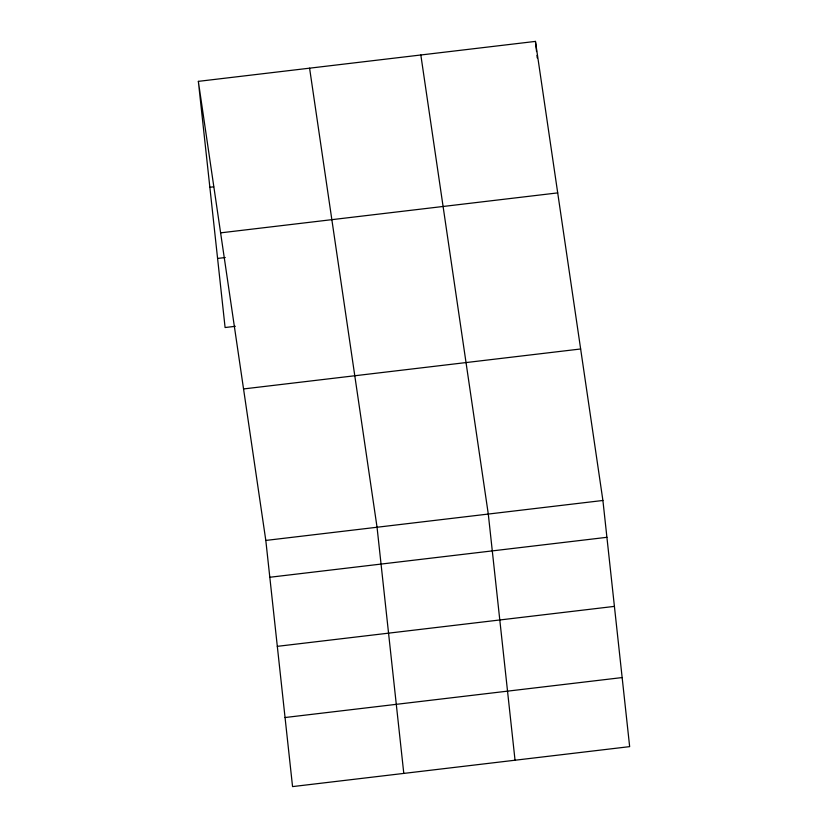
<?xml version="1.0" encoding="UTF-8"?>
<svg xmlns="http://www.w3.org/2000/svg" width="828" height="828" viewBox="0 0 828 828"><rect width="100%" height="100%" fill="white"/><g stroke="black" fill="none" stroke-linecap="round" stroke-linejoin="round"><path stroke-width="1.24" d="M198.347 81.361L535.447 41.4L602.908 500.474L629.653 746.639L292.553 786.6L265.809 540.436L198.347 81.361L225.092 327.526L235.318 326.315M209.857 187.273L213.686 186.817M220.61 232.854L557.71 192.893M217.588 258.439L225.257 257.529M243.546 388.943L580.645 348.981M265.809 540.436L602.908 500.474M269.814 577.261L606.914 537.31M277.318 646.347L614.417 606.386M285.049 717.524L622.149 677.563M420.831 54.99L488.292 514.064L515.037 760.228M309.589 68.175L377.05 527.25L403.795 773.414M535.447 41.4L536.554 51.564M536.968 55.372L537.237 57.908"/></g></svg>
